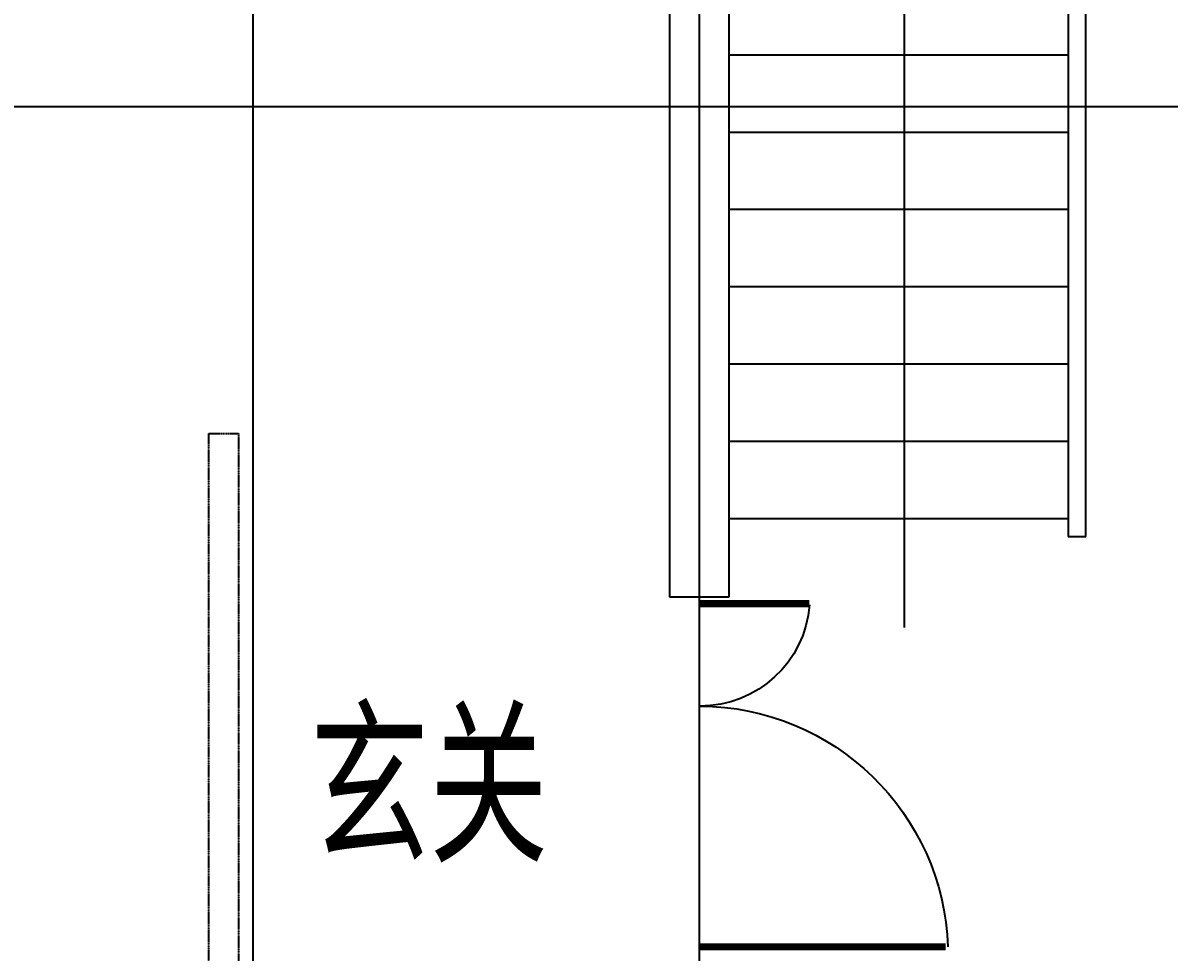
# Model space of a CAD drawing. Header units: millimetres. Extents: x 1203 to 40067, y 460 to 24960.
# Drawn here: x 17054 to 20909, y 10016 to 13141 of the extents above; entities that cross this region are included whole.
import ezdxf

# ---------------------------------------------------------------- set-up
doc = ezdxf.new("R2010")
doc.units = ezdxf.units.MM
doc.linetypes.add('DASH', pattern=[0.35, 0.25, -0.1])
for name, color, linetype in [('DOTE', 1, 'Continuous'), ('PUB_DIM', 3, 'Continuous'), ('PUB_TEXT', 7, 'Continuous'), ('STAIR', 2, 'Continuous'), ('WALL', 255, 'Continuous'), ('WINDOW', 2, 'Continuous')]:
    doc.layers.add(name, color=color, linetype=linetype)
doc.styles.add('_HZTXT', font='txt.shx', dxfattribs={"bigfont": 'HZTXT.shx'})

# ---------------------------------------------------------------- blocks, each defined once
blk = doc.blocks.new('M_A17ORW')
for points in [[(-0.481, -0.0014, 0.02, 0.02, 0), (-0.481, -0.3084, 0.02, 0.02, 0)], [(0.481, 0.0014, 0.02, 0.02, 0), (0.481, -0.6906, 0.02, 0.02, 0)]]:
    blk.add_lwpolyline(points, format="xyseb")
for centre, radius, start, end in [((-0.5008, -0.0026), 0.3067, 274.2492, 0.2101), ((0.5046, 0.0019), 0.6987, 180.2762, 268.0603)]:
    blk.add_arc(centre, radius, start, end)

msp = doc.modelspace()

# ---------------------------------------------------------------- linework, layer by layer
at = {"color": 95, "linetype": 'DASH'}
msp.add_lwpolyline([(17679.2, 9960.4), (17679.2, 11760.4), (17779.2, 11760.4), (17779.2, 9960.4)], close=True, dxfattribs=at)
at = {"layer": 'DOTE'}
for p, q in [((17829.2, 5260.4), (17829.2, 20160.4)), ((19329.2, 5260.4), (19329.2, 20160.4)), ((5450.8, 12860.4), (36371.1, 12860.4))]:
    msp.add_line(p, q, dxfattribs=at)
at = {"layer": 'PUB_DIM'}
msp.add_lwpolyline([(20017.5, 13662.3), (20017.5, 11107.3)], dxfattribs=at)
at = {"layer": 'STAIR'}
for p, q in [((20629.2, 11413.2), (20629.2, 15953.2)), ((20569.2, 14073.2), (20569.2, 11413.2)), ((19429.2, 11473.2), (19429.2, 13415)), ((20569.2, 13033.2), (19429.2, 13033.2)), ((20569.2, 12773.2), (19429.2, 12773.2)), ((20569.2, 12513.2), (19429.2, 12513.2)), ((20569.2, 12253.2), (19429.2, 12253.2)), ((20569.2, 11993.2), (19429.2, 11993.2)), ((20569.2, 11733.2), (19429.2, 11733.2)), ((20569.2, 11473.2), (19429.2, 11473.2)), ((20569.2, 11413.2), (20629.2, 11413.2))]:
    msp.add_line(p, q, dxfattribs=at)
at = {"layer": 'WALL'}
for p, q in [((19429.2, 11210.4), (19429.2, 17310.4)), ((19229.2, 17260.4), (19229.2, 11210.4)), ((19229.2, 11210.4), (19429.2, 11210.4))]:
    msp.add_line(p, q, dxfattribs=at)

# ---------------------------------------------------------------- block references
at = {"layer": 'WINDOW', "xscale": -1200, "yscale": 1200, "zscale": 1200, "rotation": 90}
msp.add_blockref('M_A17ORW', (19329.2, 10610.4), dxfattribs=at)

# ---------------------------------------------------------------- texts
at = {"layer": 'PUB_TEXT', "style": '_HZTXT', "width": 0.8}
msp.add_text('玄关', height=500, dxfattribs=at).set_placement((18020.5, 10316.5))

doc.saveas('drawing.dxf')
